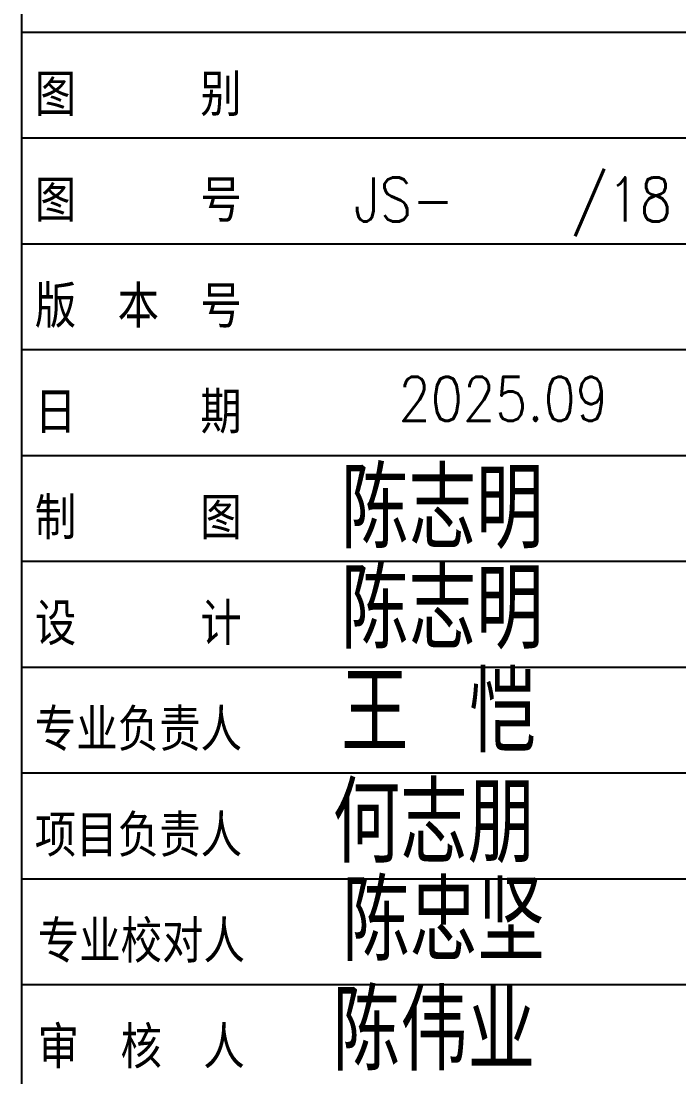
# Model space of a CAD drawing. Extents: x -446699 to 757189, y -606167 to -103070.
# Drawn here: x -94094 to -84775, y -370984 to -356020 of the extents above; entities that cross this region are included whole.
import ezdxf

# ---------------------------------------------------------------- set-up
doc = ezdxf.new("R2010")
doc.units = 0
doc.header["$LTSCALE"] = 1000
doc.header["$MEASUREMENT"] = 0
doc.layers.add('13', color=7, linetype='Continuous')
doc.layers.add('14', color=14, linetype='Continuous')
doc.styles.add('_HZTXT', font='txt.shx', dxfattribs={"width": 0.8, "bigfont": 'HZTXT.shx'})
doc.styles.add('宋体', font='')
doc.styles.get('宋体').set_extended_font_data('宋体')

# ---------------------------------------------------------------- blocks, each defined once
blk = doc.blocks.new('YHYHHRR')
at = {"layer": '14', "color": 14}
for p, q in [((256875.3, 490950.2), (256880.6, 460849.5)), ((256880.6, 476249.5), (266880.6, 476249.5)), ((256880.6, 475249.5), (266880.6, 475249.5)), ((256880.6, 474249.5), (266880.6, 474249.5)), ((256880.6, 473249.5), (266880.6, 473249.5)), ((256880.6, 472249.5), (266880.6, 472249.5)), ((256880.6, 471249.5), (266880.6, 471249.5)), ((256880.6, 470249.5), (266880.6, 470249.5)), ((256880.6, 469249.5), (266880.6, 469249.5)), ((256880.6, 468249.5), (266880.6, 468249.5)), ((256880.6, 468249.5), (266880.6, 468249.5)), ((256880.6, 468249.5), (266880.6, 468249.5)), ((256880.6, 467249.5), (266880.6, 467249.5))]:
    blk.add_line(p, q, dxfattribs=at)
at = {"layer": '13', "color": 7, "style": '_HZTXT', "width": 0.85}
for s, height, p in [('JS-   /18', 417.91, (260019.3, 474459.1)), ('2025.09', 417.91, (260439.7, 472574.9)), ('陈志明', 750, (259897.6, 471371)), ('陈志明', 750, (259897.6, 470422.5)), ('王 恺', 750, (259897.6, 469443.6)), ('何志朋', 750, (259817.6, 468399.9)), ('陈忠坚', 750, (259909.2, 467473)), ('陈伟业', 750, (259817.6, 466436.9))]:
    blk.add_text(s, height=height, dxfattribs=at).set_placement(p)
at = {"layer": '14', "color": 14, "style": '宋体', "width": 0.82}
for s, p in [('图      别', (257004.5, 475495.2)), ('图      号', (257004.5, 474495.2)), ('版  本  号', (257004.5, 473495.2)), ('日      期', (257004.5, 472495.2)), ('制      图', (257004.5, 471495.2)), ('设      计', (257004.5, 470495.2)), ('专业负责人', (257004.5, 469495.2)), ('项目负责人', (257004.5, 468495.2)), ('专业校对人', (257031.9, 467495.2, -24844.8)), ('审  核  人', (257031.9, 466495.2, -24844.8))]:
    blk.add_text(s, height=350, dxfattribs=at).set_placement(p)

msp = doc.modelspace()

# ---------------------------------------------------------------- block references
at = {"xscale": 1.5, "yscale": 1.5, "zscale": 1.5}
msp.add_blockref('YHYHHRR', (-479406.5, -1070550.3), dxfattribs=at)

doc.saveas('drawing.dxf')
